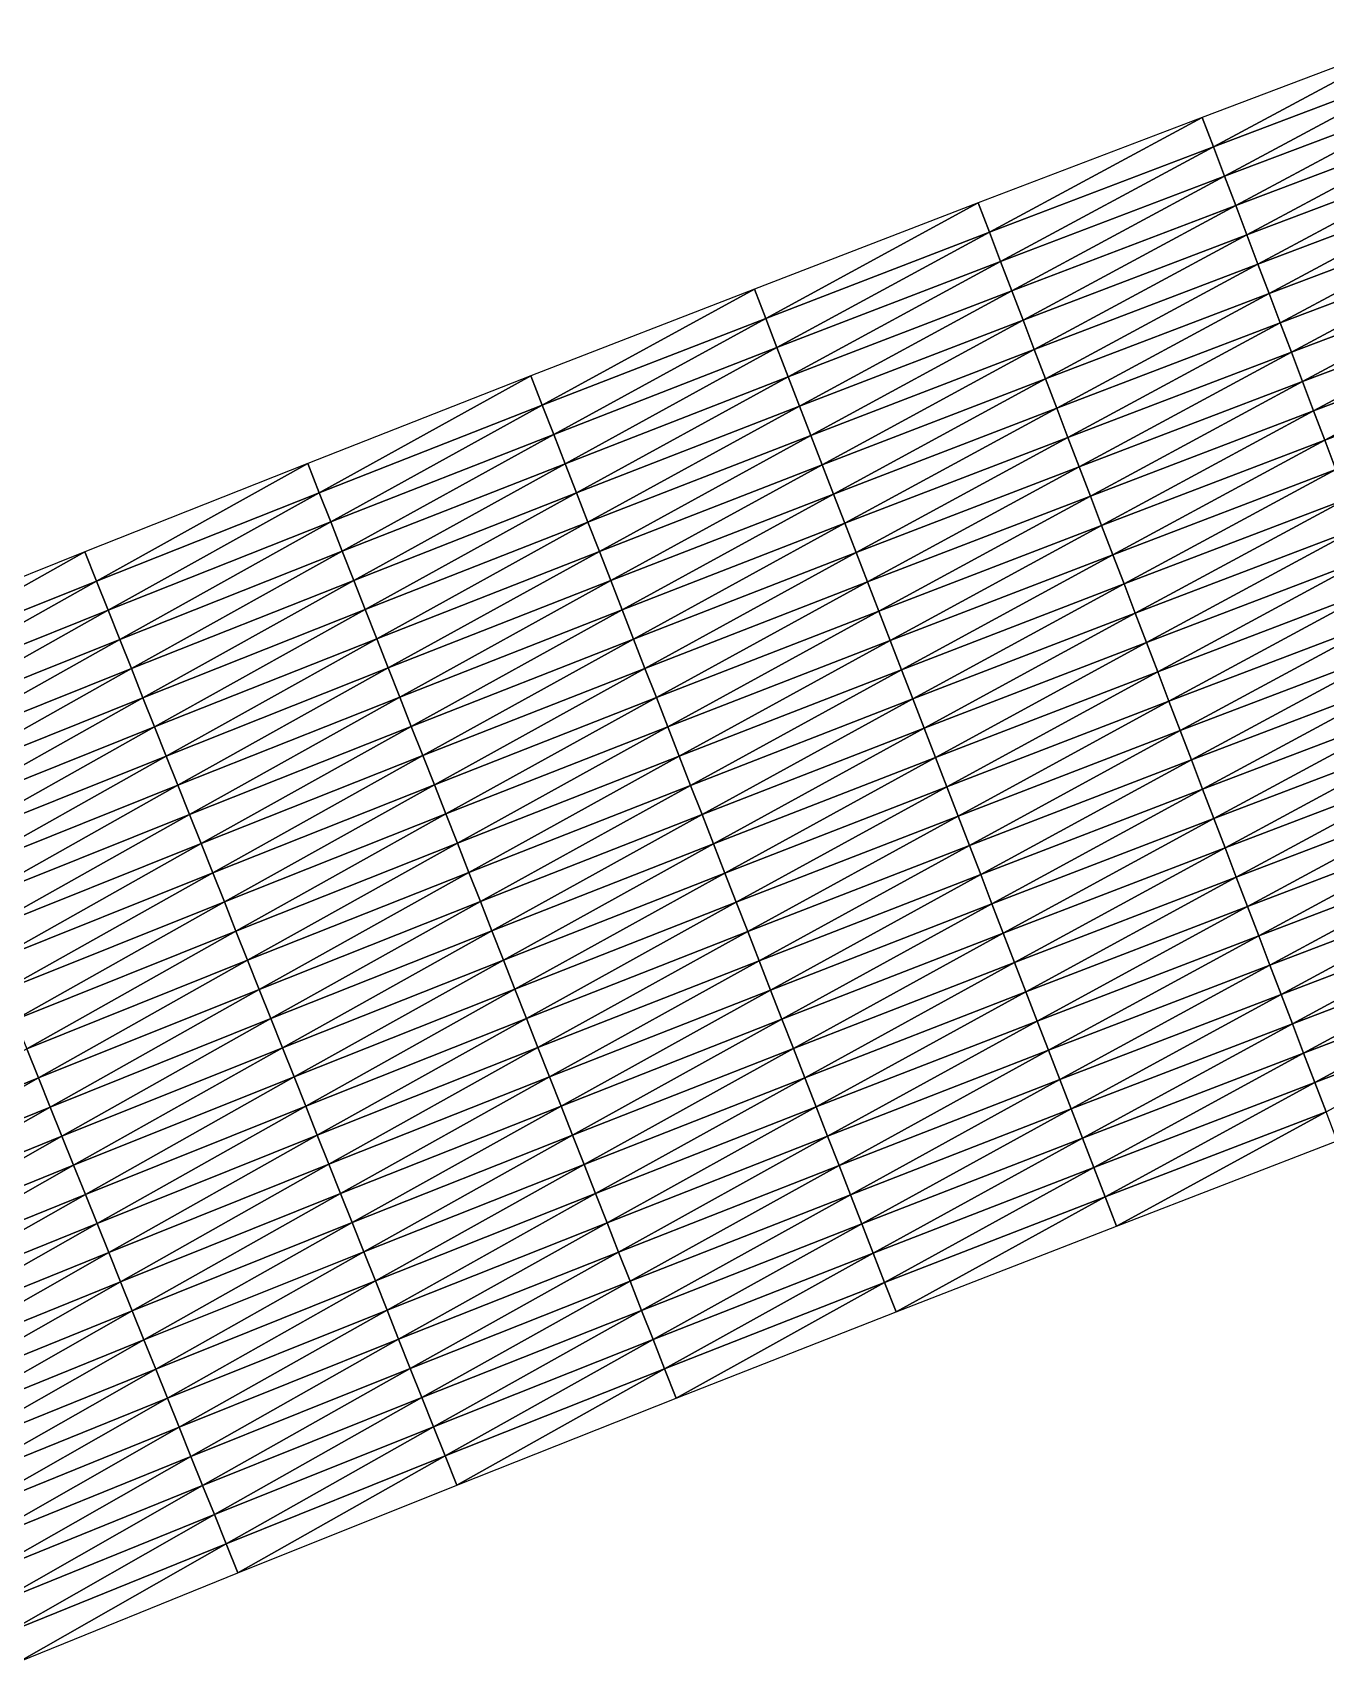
# Model space of a CAD drawing. Header units: metres. Extents: x 479979 to 482619, y 6959976 to 6961524.
# Drawn here: x 480969.4 to 481051.8, y 6960593.7 to 6960697.5 of the extents above; entities that cross this region are included whole.
import ezdxf

# ---------------------------------------------------------------- set-up
doc = ezdxf.new("R2010")
doc.units = ezdxf.units.M

msp = doc.modelspace()

# ---------------------------------------------------------------- linework, layer by layer
at = {"layer": 'GENERAL_FILL_TOP'}
for points in [[(481044.649, 6960690.224, 8.067), (481058.243, 6960697.499, 8.001), (481043.94, 6960692.093, 8.073)], [(481044.649, 6960690.224, 8.067), (481058.948, 6960695.627, 7.994), (481058.243, 6960697.499, 8.001)], [(481045.359, 6960688.354, 8.06), (481058.948, 6960695.627, 7.994), (481044.649, 6960690.224, 8.067)], [(481045.359, 6960688.354, 8.06), (481059.652, 6960693.755, 7.988), (481058.948, 6960695.627, 7.994)], [(481046.069, 6960686.484, 8.054), (481059.652, 6960693.755, 7.988), (481045.359, 6960688.354, 8.06)], [(481046.069, 6960686.484, 8.054), (481060.356, 6960691.883, 7.981), (481059.652, 6960693.755, 7.988)], [(481030.369, 6960684.779, 8.139), (481043.94, 6960692.093, 8.073), (481029.654, 6960686.647, 8.146)], [(481030.369, 6960684.779, 8.139), (481044.649, 6960690.224, 8.067), (481043.94, 6960692.093, 8.073)], [(481046.778, 6960684.614, 8.047), (481060.356, 6960691.883, 7.981), (481046.069, 6960686.484, 8.054)], [(481046.778, 6960684.614, 8.047), (481061.061, 6960690.011, 7.974), (481060.356, 6960691.883, 7.981)], [(481031.084, 6960682.911, 8.133), (481044.649, 6960690.224, 8.067), (481030.369, 6960684.779, 8.139)], [(481031.084, 6960682.911, 8.133), (481045.359, 6960688.354, 8.06), (481044.649, 6960690.224, 8.067)], [(481047.488, 6960682.744, 8.04), (481061.061, 6960690.011, 7.974), (481046.778, 6960684.614, 8.047)], [(481047.488, 6960682.744, 8.04), (481061.765, 6960688.14, 7.968), (481061.061, 6960690.011, 7.974)], [(481031.8, 6960681.044, 8.126), (481045.359, 6960688.354, 8.06), (481031.084, 6960682.911, 8.133)], [(481031.8, 6960681.044, 8.126), (481046.069, 6960686.484, 8.054), (481045.359, 6960688.354, 8.06)], [(481048.198, 6960680.874, 8.034), (481061.765, 6960688.14, 7.968), (481047.488, 6960682.744, 8.04)], [(481048.198, 6960680.874, 8.034), (481062.47, 6960686.268, 7.961), (481061.765, 6960688.14, 7.968)], [(481016.108, 6960679.291, 8.212), (481029.654, 6960686.647, 8.146), (481015.387, 6960681.157, 8.219)], [(481016.108, 6960679.291, 8.212), (481030.369, 6960684.779, 8.139), (481029.654, 6960686.647, 8.146)], [(481032.515, 6960679.176, 8.12), (481046.069, 6960686.484, 8.054), (481031.8, 6960681.044, 8.126)], [(481032.515, 6960679.176, 8.12), (481046.778, 6960684.614, 8.047), (481046.069, 6960686.484, 8.054)], [(481048.907, 6960679.004, 8.027), (481062.47, 6960686.268, 7.961), (481048.198, 6960680.874, 8.034)], [(481048.907, 6960679.004, 8.027), (481063.174, 6960684.396, 7.955), (481062.47, 6960686.268, 7.961)], [(481016.829, 6960677.426, 8.206), (481030.369, 6960684.779, 8.139), (481016.108, 6960679.291, 8.212)], [(481016.829, 6960677.426, 8.206), (481031.084, 6960682.911, 8.133), (481030.369, 6960684.779, 8.139)], [(481033.23, 6960677.308, 8.113), (481046.778, 6960684.614, 8.047), (481032.515, 6960679.176, 8.12)], [(481033.23, 6960677.308, 8.113), (481047.488, 6960682.744, 8.04), (481046.778, 6960684.614, 8.047)], [(481049.617, 6960677.135, 8.222), (481063.174, 6960684.396, 7.955), (481048.907, 6960679.004, 8.027)], [(481049.617, 6960677.135, 8.222), (481063.878, 6960682.524, 8.179), (481063.174, 6960684.396, 7.955)], [(481017.551, 6960675.561, 8.199), (481031.084, 6960682.911, 8.133), (481016.829, 6960677.426, 8.206)], [(481017.551, 6960675.561, 8.199), (481031.8, 6960681.044, 8.126), (481031.084, 6960682.911, 8.133)], [(481033.946, 6960675.441, 8.107), (481047.488, 6960682.744, 8.04), (481033.23, 6960677.308, 8.113)], [(481033.946, 6960675.441, 8.107), (481048.198, 6960680.874, 8.034), (481047.488, 6960682.744, 8.04)], [(481050.327, 6960675.265, 8.742), (481063.878, 6960682.524, 8.179), (481049.617, 6960677.135, 8.222)], [(481050.327, 6960675.265, 8.742), (481064.583, 6960680.652, 8.699), (481063.878, 6960682.524, 8.179)], [(481001.868, 6960673.758, 8.285), (481015.387, 6960681.157, 8.219), (481001.141, 6960675.621, 8.292)], [(481001.868, 6960673.758, 8.285), (481016.108, 6960679.291, 8.212), (481015.387, 6960681.157, 8.219)], [(481018.272, 6960673.695, 8.192), (481031.8, 6960681.044, 8.126), (481017.551, 6960675.561, 8.199)], [(481018.272, 6960673.695, 8.192), (481032.515, 6960679.176, 8.12), (481031.8, 6960681.044, 8.126)], [(481034.661, 6960673.573, 8.1), (481048.198, 6960680.874, 8.034), (481033.946, 6960675.441, 8.107)], [(481034.661, 6960673.573, 8.1), (481048.907, 6960679.004, 8.027), (481048.198, 6960680.874, 8.034)], [(481051.037, 6960673.395, 8.782), (481064.583, 6960680.652, 8.699), (481050.327, 6960675.265, 8.742)], [(481051.037, 6960673.395, 8.782), (481065.287, 6960678.78, 8.739), (481064.583, 6960680.652, 8.699)], [(481002.596, 6960671.895, 8.278), (481016.108, 6960679.291, 8.212), (481001.868, 6960673.758, 8.285)], [(481002.596, 6960671.895, 8.278), (481016.829, 6960677.426, 8.206), (481016.108, 6960679.291, 8.212)], [(481018.993, 6960671.83, 8.186), (481032.515, 6960679.176, 8.12), (481018.272, 6960673.695, 8.192)], [(481018.993, 6960671.83, 8.186), (481033.23, 6960677.308, 8.113), (481032.515, 6960679.176, 8.12)], [(481035.376, 6960671.705, 8.268), (481048.907, 6960679.004, 8.027), (481034.661, 6960673.573, 8.1)], [(481035.376, 6960671.705, 8.268), (481049.617, 6960677.135, 8.222), (481048.907, 6960679.004, 8.027)], [(481051.746, 6960671.525, 8.822), (481065.287, 6960678.78, 8.739), (481051.037, 6960673.395, 8.782)], [(481051.746, 6960671.525, 8.822), (481065.991, 6960676.908, 8.779), (481065.287, 6960678.78, 8.739)], [(481003.323, 6960670.032, 8.272), (481016.829, 6960677.426, 8.206), (481002.596, 6960671.895, 8.278)], [(481003.323, 6960670.032, 8.272), (481017.551, 6960675.561, 8.199), (481016.829, 6960677.426, 8.206)], [(481019.715, 6960669.964, 8.179), (481033.23, 6960677.308, 8.113), (481018.993, 6960671.83, 8.186)], [(481019.715, 6960669.964, 8.179), (481033.946, 6960675.441, 8.107), (481033.23, 6960677.308, 8.113)], [(481036.092, 6960669.837, 8.788), (481049.617, 6960677.135, 8.222), (481035.376, 6960671.705, 8.268)], [(481036.092, 6960669.837, 8.788), (481050.327, 6960675.265, 8.742), (481049.617, 6960677.135, 8.222)], [(481052.456, 6960669.655, 8.862), (481065.991, 6960676.908, 8.779), (481051.746, 6960671.525, 8.822)], [(480987.65, 6960668.178, 8.358), (481001.141, 6960675.621, 8.292), (480986.916, 6960670.039, 8.364)], [(480987.65, 6960668.178, 8.358), (481001.868, 6960673.758, 8.285), (481001.141, 6960675.621, 8.292)], [(481004.051, 6960668.169, 8.265), (481017.551, 6960675.561, 8.199), (481003.323, 6960670.032, 8.272)], [(481004.051, 6960668.169, 8.265), (481018.272, 6960673.695, 8.192), (481017.551, 6960675.561, 8.199)], [(481020.436, 6960668.099, 8.173), (481033.946, 6960675.441, 8.107), (481019.715, 6960669.964, 8.179)], [(481020.436, 6960668.099, 8.173), (481034.661, 6960673.573, 8.1), (481033.946, 6960675.441, 8.107)], [(481036.807, 6960667.97, 8.828), (481050.327, 6960675.265, 8.742), (481036.092, 6960669.837, 8.788)], [(481036.807, 6960667.97, 8.828), (481051.037, 6960673.395, 8.782), (481050.327, 6960675.265, 8.742)], [(480988.384, 6960666.318, 8.351), (481001.868, 6960673.758, 8.285), (480987.65, 6960668.178, 8.358)], [(480988.384, 6960666.318, 8.351), (481002.596, 6960671.895, 8.278), (481001.868, 6960673.758, 8.285)], [(481004.778, 6960666.306, 8.259), (481018.272, 6960673.695, 8.192), (481004.051, 6960668.169, 8.265)], [(481004.778, 6960666.306, 8.259), (481018.993, 6960671.83, 8.186), (481018.272, 6960673.695, 8.192)], [(481021.157, 6960666.233, 8.316), (481034.661, 6960673.573, 8.1), (481020.436, 6960668.099, 8.173)], [(481021.157, 6960666.233, 8.316), (481035.376, 6960671.705, 8.268), (481034.661, 6960673.573, 8.1)], [(481037.522, 6960666.102, 8.868), (481051.037, 6960673.395, 8.782), (481036.807, 6960667.97, 8.828)], [(481037.522, 6960666.102, 8.868), (481051.746, 6960671.525, 8.822), (481051.037, 6960673.395, 8.782)], [(480989.118, 6960664.457, 8.344), (481002.596, 6960671.895, 8.278), (480988.384, 6960666.318, 8.351)], [(480989.118, 6960664.457, 8.344), (481003.323, 6960670.032, 8.272), (481002.596, 6960671.895, 8.278)], [(481005.506, 6960664.443, 8.252), (481018.993, 6960671.83, 8.186), (481004.778, 6960666.306, 8.259)], [(481005.506, 6960664.443, 8.252), (481019.715, 6960669.964, 8.179), (481018.993, 6960671.83, 8.186)], [(481021.878, 6960664.368, 8.836), (481035.376, 6960671.705, 8.268), (481021.157, 6960666.233, 8.316)], [(481021.878, 6960664.368, 8.836), (481036.092, 6960669.837, 8.788), (481035.376, 6960671.705, 8.268)], [(481038.238, 6960664.234, 8.908), (481051.746, 6960671.525, 8.822), (481037.522, 6960666.102, 8.868)], [(481038.238, 6960664.234, 8.908), (481052.456, 6960669.655, 8.862), (481051.746, 6960671.525, 8.822)], [(480973.456, 6960662.549, 8.43), (480986.916, 6960670.039, 8.364), (480972.715, 6960664.407, 8.437)], [(480973.456, 6960662.549, 8.43), (480987.65, 6960668.178, 8.358), (480986.916, 6960670.039, 8.364)], [(480989.852, 6960662.597, 8.338), (481003.323, 6960670.032, 8.272), (480989.118, 6960664.457, 8.344)], [(480989.852, 6960662.597, 8.338), (481004.051, 6960668.169, 8.265), (481003.323, 6960670.032, 8.272)], [(481006.233, 6960662.58, 8.245), (481019.715, 6960669.964, 8.179), (481005.506, 6960664.443, 8.252)], [(481006.233, 6960662.58, 8.245), (481020.436, 6960668.099, 8.173), (481019.715, 6960669.964, 8.179)], [(481022.6, 6960662.503, 8.876), (481036.092, 6960669.837, 8.788), (481021.878, 6960664.368, 8.836)], [(481022.6, 6960662.503, 8.876), (481036.807, 6960667.97, 8.828), (481036.092, 6960669.837, 8.788)], [(481038.953, 6960662.367, 8.948), (481052.456, 6960669.655, 8.862), (481038.238, 6960664.234, 8.908)], [(481038.953, 6960662.367, 8.948), (481053.166, 6960667.785, 8.902), (481052.456, 6960669.655, 8.862)], [(480974.196, 6960660.691, 8.424), (480987.65, 6960668.178, 8.358), (480973.456, 6960662.549, 8.43)], [(480974.196, 6960660.691, 8.424), (480988.384, 6960666.318, 8.351), (480987.65, 6960668.178, 8.358)], [(480990.586, 6960660.737, 8.331), (481004.051, 6960668.169, 8.265), (480989.852, 6960662.597, 8.338)], [(480990.586, 6960660.737, 8.331), (481004.778, 6960666.306, 8.259), (481004.051, 6960668.169, 8.265)], [(481006.96, 6960660.717, 8.366), (481020.436, 6960668.099, 8.173), (481006.233, 6960662.58, 8.245)], [(481006.96, 6960660.717, 8.366), (481021.157, 6960666.233, 8.316), (481020.436, 6960668.099, 8.173)], [(481023.321, 6960660.637, 8.916), (481036.807, 6960667.97, 8.828), (481022.6, 6960662.503, 8.876)], [(481023.321, 6960660.637, 8.916), (481037.522, 6960666.102, 8.868), (481036.807, 6960667.97, 8.828)], [(481039.668, 6960660.499, 8.988), (481053.166, 6960667.785, 8.902), (481038.953, 6960662.367, 8.948)], [(481039.668, 6960660.499, 8.988), (481053.875, 6960665.916, 8.942), (481053.166, 6960667.785, 8.902)], [(480974.937, 6960658.834, 8.417), (480988.384, 6960666.318, 8.351), (480974.196, 6960660.691, 8.424)], [(480974.937, 6960658.834, 8.417), (480989.118, 6960664.457, 8.344), (480988.384, 6960666.318, 8.351)], [(480991.32, 6960658.876, 8.324), (481004.778, 6960666.306, 8.259), (480990.586, 6960660.737, 8.331)], [(480991.32, 6960658.876, 8.324), (481005.506, 6960664.443, 8.252), (481004.778, 6960666.306, 8.259)], [(481007.688, 6960658.854, 8.886), (481021.157, 6960666.233, 8.316), (481006.96, 6960660.717, 8.366)], [(481007.688, 6960658.854, 8.886), (481021.878, 6960664.368, 8.836), (481021.157, 6960666.233, 8.316)], [(481024.042, 6960658.772, 8.956), (481037.522, 6960666.102, 8.868), (481023.321, 6960660.637, 8.916)], [(481024.042, 6960658.772, 8.956), (481038.238, 6960664.234, 8.908), (481037.522, 6960666.102, 8.868)], [(481040.384, 6960658.631, 9.028), (481053.875, 6960665.916, 8.942), (481039.668, 6960660.499, 8.988)], [(481040.384, 6960658.631, 9.028), (481054.585, 6960664.046, 8.982), (481053.875, 6960665.916, 8.942)], [(480959.285, 6960656.869, 8.502), (480972.715, 6960664.407, 8.437), (480958.538, 6960658.724, 8.509)], [(480959.285, 6960656.869, 8.502), (480973.456, 6960662.549, 8.43), (480972.715, 6960664.407, 8.437)], [(480975.678, 6960656.976, 8.41), (480989.118, 6960664.457, 8.344), (480974.937, 6960658.834, 8.417)], [(480975.678, 6960656.976, 8.41), (480989.852, 6960662.597, 8.338), (480989.118, 6960664.457, 8.344)], [(480992.054, 6960657.016, 8.318), (481005.506, 6960664.443, 8.252), (480991.32, 6960658.876, 8.324)], [(480992.054, 6960657.016, 8.318), (481006.233, 6960662.58, 8.245), (481005.506, 6960664.443, 8.252)], [(481008.415, 6960656.991, 8.926), (481021.878, 6960664.368, 8.836), (481007.688, 6960658.854, 8.886)], [(481008.415, 6960656.991, 8.926), (481022.6, 6960662.503, 8.876), (481021.878, 6960664.368, 8.836)], [(481024.763, 6960656.906, 8.996), (481038.238, 6960664.234, 8.908), (481024.042, 6960658.772, 8.956)], [(481024.763, 6960656.906, 8.996), (481038.953, 6960662.367, 8.948), (481038.238, 6960664.234, 8.908)], [(481041.099, 6960656.764, 9.068), (481054.585, 6960664.046, 8.982), (481040.384, 6960658.631, 9.028)], [(481041.099, 6960656.764, 9.068), (481055.295, 6960662.176, 9.022), (481054.585, 6960664.046, 8.982)], [(480960.033, 6960655.014, 8.496), (480973.456, 6960662.549, 8.43), (480959.285, 6960656.869, 8.502)], [(480960.033, 6960655.014, 8.496), (480974.196, 6960660.691, 8.424), (480973.456, 6960662.549, 8.43)], [(480976.418, 6960655.118, 8.403), (480989.852, 6960662.597, 8.338), (480975.678, 6960656.976, 8.41)], [(480976.418, 6960655.118, 8.403), (480990.586, 6960660.737, 8.331), (480989.852, 6960662.597, 8.338)], [(480992.788, 6960655.155, 8.419), (481006.233, 6960662.58, 8.245), (480992.054, 6960657.016, 8.318)], [(480992.788, 6960655.155, 8.419), (481006.96, 6960660.717, 8.366), (481006.233, 6960662.58, 8.245)], [(481009.143, 6960655.128, 8.966), (481022.6, 6960662.503, 8.876), (481008.415, 6960656.991, 8.926)], [(481009.143, 6960655.128, 8.966), (481023.321, 6960660.637, 8.916), (481022.6, 6960662.503, 8.876)], [(481025.485, 6960655.041, 9.036), (481038.953, 6960662.367, 8.948), (481024.763, 6960656.906, 8.996)], [(481025.485, 6960655.041, 9.036), (481039.668, 6960660.499, 8.988), (481038.953, 6960662.367, 8.948)], [(481041.814, 6960654.896, 9.028), (481055.295, 6960662.176, 9.022), (481041.099, 6960656.764, 9.068)], [(481041.814, 6960654.896, 9.028), (481056.004, 6960660.306, 8.982), (481055.295, 6960662.176, 9.022)], [(480960.781, 6960653.159, 8.489), (480974.196, 6960660.691, 8.424), (480960.033, 6960655.014, 8.496)], [(480960.781, 6960653.159, 8.489), (480974.937, 6960658.834, 8.417), (480974.196, 6960660.691, 8.424)], [(480977.159, 6960653.26, 8.397), (480990.586, 6960660.737, 8.331), (480976.418, 6960655.118, 8.403)], [(480977.159, 6960653.26, 8.397), (480991.32, 6960658.876, 8.324), (480990.586, 6960660.737, 8.331)], [(480993.522, 6960653.295, 8.939), (481006.96, 6960660.717, 8.366), (480992.788, 6960655.155, 8.419)], [(480993.522, 6960653.295, 8.939), (481007.688, 6960658.854, 8.886), (481006.96, 6960660.717, 8.366)], [(481009.87, 6960653.265, 9.006), (481023.321, 6960660.637, 8.916), (481009.143, 6960655.128, 8.966)], [(481009.87, 6960653.265, 9.006), (481024.042, 6960658.772, 8.956), (481023.321, 6960660.637, 8.916)], [(481026.206, 6960653.175, 9.076), (481039.668, 6960660.499, 8.988), (481025.485, 6960655.041, 9.036)], [(481026.206, 6960653.175, 9.076), (481040.384, 6960658.631, 9.028), (481039.668, 6960660.499, 8.988)], [(481042.53, 6960653.028, 8.988), (481056.004, 6960660.306, 8.982), (481041.814, 6960654.896, 9.028)], [(481042.53, 6960653.028, 8.988), (481056.714, 6960658.436, 8.942), (481056.004, 6960660.306, 8.982)], [(480961.528, 6960651.304, 8.482), (480974.937, 6960658.834, 8.417), (480960.781, 6960653.159, 8.489)], [(480961.528, 6960651.304, 8.482), (480975.678, 6960656.976, 8.41), (480974.937, 6960658.834, 8.417)], [(480977.9, 6960651.402, 8.39), (480991.32, 6960658.876, 8.324), (480977.159, 6960653.26, 8.397)], [(480977.9, 6960651.402, 8.39), (480992.054, 6960657.016, 8.318), (480991.32, 6960658.876, 8.324)], [(480994.256, 6960651.434, 8.979), (481007.688, 6960658.854, 8.886), (480993.522, 6960653.295, 8.939)], [(480994.256, 6960651.434, 8.979), (481008.415, 6960656.991, 8.926), (481007.688, 6960658.854, 8.886)], [(481010.598, 6960651.402, 9.046), (481024.042, 6960658.772, 8.956), (481009.87, 6960653.265, 9.006)], [(481010.598, 6960651.402, 9.046), (481024.763, 6960656.906, 8.996), (481024.042, 6960658.772, 8.956)], [(481026.927, 6960651.31, 9.116), (481040.384, 6960658.631, 9.028), (481026.206, 6960653.175, 9.076)], [(481026.927, 6960651.31, 9.116), (481041.099, 6960656.764, 9.068), (481040.384, 6960658.631, 9.028)], [(481043.245, 6960651.16, 8.948), (481056.714, 6960658.436, 8.942), (481042.53, 6960653.028, 8.988)], [(481043.245, 6960651.16, 8.948), (481057.424, 6960656.566, 8.902), (481056.714, 6960658.436, 8.942)], [(480962.276, 6960649.449, 8.475), (480975.678, 6960656.976, 8.41), (480961.528, 6960651.304, 8.482)], [(480962.276, 6960649.449, 8.475), (480976.418, 6960655.118, 8.403), (480975.678, 6960656.976, 8.41)], [(480978.64, 6960649.545, 8.473), (480992.054, 6960657.016, 8.318), (480977.9, 6960651.402, 8.39)], [(480978.64, 6960649.545, 8.473), (480992.788, 6960655.155, 8.419), (480992.054, 6960657.016, 8.318)], [(480994.99, 6960649.574, 9.019), (481008.415, 6960656.991, 8.926), (480994.256, 6960651.434, 8.979)], [(480994.99, 6960649.574, 9.019), (481009.143, 6960655.128, 8.966), (481008.415, 6960656.991, 8.926)], [(481011.325, 6960649.539, 9.086), (481024.763, 6960656.906, 8.996), (481010.598, 6960651.402, 9.046)], [(481011.325, 6960649.539, 9.086), (481025.485, 6960655.041, 9.036), (481024.763, 6960656.906, 8.996)], [(481027.648, 6960649.445, 9.076), (481041.099, 6960656.764, 9.068), (481026.927, 6960651.31, 9.116)], [(481027.648, 6960649.445, 9.076), (481041.814, 6960654.896, 9.028), (481041.099, 6960656.764, 9.068)], [(481043.96, 6960649.293, 8.908), (481057.424, 6960656.566, 8.902), (481043.245, 6960651.16, 8.948)], [(481043.96, 6960649.293, 8.908), (481058.134, 6960654.696, 8.862), (481057.424, 6960656.566, 8.902)], [(480963.024, 6960647.594, 8.469), (480976.418, 6960655.118, 8.403), (480962.276, 6960649.449, 8.475)], [(480963.024, 6960647.594, 8.469), (480977.159, 6960653.26, 8.397), (480976.418, 6960655.118, 8.403)], [(480979.381, 6960647.687, 8.993), (480992.788, 6960655.155, 8.419), (480978.64, 6960649.545, 8.473)], [(480979.381, 6960647.687, 8.993), (480993.522, 6960653.295, 8.939), (480992.788, 6960655.155, 8.419)], [(480995.724, 6960647.713, 9.059), (481009.143, 6960655.128, 8.966), (480994.99, 6960649.574, 9.019)], [(480995.724, 6960647.713, 9.059), (481009.87, 6960653.265, 9.006), (481009.143, 6960655.128, 8.966)], [(481012.053, 6960647.676, 9.126), (481025.485, 6960655.041, 9.036), (481011.325, 6960649.539, 9.086)], [(481012.053, 6960647.676, 9.126), (481026.206, 6960653.175, 9.076), (481025.485, 6960655.041, 9.036)], [(481028.37, 6960647.579, 9.036), (481041.814, 6960654.896, 9.028), (481027.648, 6960649.445, 9.076)], [(481028.37, 6960647.579, 9.036), (481042.53, 6960653.028, 8.988), (481041.814, 6960654.896, 9.028)], [(481044.676, 6960647.425, 8.868), (481058.134, 6960654.696, 8.862), (481043.96, 6960649.293, 8.908)], [(481044.676, 6960647.425, 8.868), (481058.843, 6960652.827, 8.822), (481058.134, 6960654.696, 8.862)], [(480963.771, 6960645.739, 8.462), (480977.159, 6960653.26, 8.397), (480963.024, 6960647.594, 8.469)], [(480963.771, 6960645.739, 8.462), (480977.9, 6960651.402, 8.39), (480977.159, 6960653.26, 8.397)], [(480980.122, 6960645.829, 9.033), (480993.522, 6960653.295, 8.939), (480979.381, 6960647.687, 8.993)], [(480980.122, 6960645.829, 9.033), (480994.256, 6960651.434, 8.979), (480993.522, 6960653.295, 8.939)], [(480996.457, 6960645.853, 9.099), (481009.87, 6960653.265, 9.006), (480995.724, 6960647.713, 9.059)], [(480996.457, 6960645.853, 9.099), (481010.598, 6960651.402, 9.046), (481009.87, 6960653.265, 9.006)], [(481012.78, 6960645.813, 9.166), (481026.206, 6960653.175, 9.076), (481012.053, 6960647.676, 9.126)], [(481012.78, 6960645.813, 9.166), (481026.927, 6960651.31, 9.116), (481026.206, 6960653.175, 9.076)], [(481029.091, 6960645.714, 8.996), (481042.53, 6960653.028, 8.988), (481028.37, 6960647.579, 9.036)], [(481029.091, 6960645.714, 8.996), (481043.245, 6960651.16, 8.948), (481042.53, 6960653.028, 8.988)], [(481045.391, 6960645.557, 8.828), (481058.843, 6960652.827, 8.822), (481044.676, 6960647.425, 8.868)], [(481045.391, 6960645.557, 8.828), (481059.553, 6960650.957, 8.782), (481058.843, 6960652.827, 8.822)], [(480964.519, 6960643.884, 8.529), (480977.9, 6960651.402, 8.39), (480963.771, 6960645.739, 8.462)], [(480964.519, 6960643.884, 8.529), (480978.64, 6960649.545, 8.473), (480977.9, 6960651.402, 8.39)], [(480980.862, 6960643.971, 9.073), (480994.256, 6960651.434, 8.979), (480980.122, 6960645.829, 9.033)], [(480980.862, 6960643.971, 9.073), (480994.99, 6960649.574, 9.019), (480994.256, 6960651.434, 8.979)], [(480997.191, 6960643.992, 9.139), (481010.598, 6960651.402, 9.046), (480996.457, 6960645.853, 9.099)], [(480997.191, 6960643.992, 9.139), (481011.325, 6960649.539, 9.086), (481010.598, 6960651.402, 9.046)], [(481013.508, 6960643.95, 9.126), (481026.927, 6960651.31, 9.116), (481012.78, 6960645.813, 9.166)], [(481013.508, 6960643.95, 9.126), (481027.648, 6960649.445, 9.076), (481026.927, 6960651.31, 9.116)], [(481029.812, 6960643.848, 8.956), (481043.245, 6960651.16, 8.948), (481029.091, 6960645.714, 8.996)], [(481029.812, 6960643.848, 8.956), (481043.96, 6960649.293, 8.908), (481043.245, 6960651.16, 8.948)], [(481046.106, 6960643.69, 8.788), (481059.553, 6960650.957, 8.782), (481045.391, 6960645.557, 8.828)], [(481046.106, 6960643.69, 8.788), (481060.263, 6960649.087, 8.742), (481059.553, 6960650.957, 8.782)], [(480965.267, 6960642.029, 9.049), (480978.64, 6960649.545, 8.473), (480964.519, 6960643.884, 8.529)], [(480965.267, 6960642.029, 9.049), (480979.381, 6960647.687, 8.993), (480978.64, 6960649.545, 8.473)], [(480981.603, 6960642.113, 9.113), (480994.99, 6960649.574, 9.019), (480980.862, 6960643.971, 9.073)], [(480981.603, 6960642.113, 9.113), (480995.724, 6960647.713, 9.059), (480994.99, 6960649.574, 9.019)], [(480997.925, 6960642.132, 9.179), (481011.325, 6960649.539, 9.086), (480997.191, 6960643.992, 9.139)], [(480997.925, 6960642.132, 9.179), (481012.053, 6960647.676, 9.126), (481011.325, 6960649.539, 9.086)], [(481014.235, 6960642.087, 9.086), (481027.648, 6960649.445, 9.076), (481013.508, 6960643.95, 9.126)], [(481014.235, 6960642.087, 9.086), (481028.37, 6960647.579, 9.036), (481027.648, 6960649.445, 9.076)], [(481030.533, 6960641.983, 8.916), (481043.96, 6960649.293, 8.908), (481029.812, 6960643.848, 8.956)], [(481030.533, 6960641.983, 8.916), (481044.676, 6960647.425, 8.868), (481043.96, 6960649.293, 8.908)], [(481046.822, 6960641.822, 8.268), (481060.263, 6960649.087, 8.742), (481046.106, 6960643.69, 8.788)], [(481046.822, 6960641.822, 8.268), (481060.972, 6960647.217, 8.222), (481060.263, 6960649.087, 8.742)], [(480966.014, 6960640.174, 9.089), (480979.381, 6960647.687, 8.993), (480965.267, 6960642.029, 9.049)], [(480966.014, 6960640.174, 9.089), (480980.122, 6960645.829, 9.033), (480979.381, 6960647.687, 8.993)], [(480982.344, 6960640.256, 9.153), (480995.724, 6960647.713, 9.059), (480981.603, 6960642.113, 9.113)], [(480982.344, 6960640.256, 9.153), (480996.457, 6960645.853, 9.099), (480995.724, 6960647.713, 9.059)], [(480998.659, 6960640.271, 9.219), (481012.053, 6960647.676, 9.126), (480997.925, 6960642.132, 9.179)], [(480998.659, 6960640.271, 9.219), (481012.78, 6960645.813, 9.166), (481012.053, 6960647.676, 9.126)], [(481014.963, 6960640.224, 9.046), (481028.37, 6960647.579, 9.036), (481014.235, 6960642.087, 9.086)], [(481014.963, 6960640.224, 9.046), (481029.091, 6960645.714, 8.996), (481028.37, 6960647.579, 9.036)], [(481031.255, 6960640.118, 8.876), (481044.676, 6960647.425, 8.868), (481030.533, 6960641.983, 8.916)], [(481031.255, 6960640.118, 8.876), (481045.391, 6960645.557, 8.828), (481044.676, 6960647.425, 8.868)], [(481047.537, 6960639.954, 7.981), (481060.972, 6960647.217, 8.222), (481046.822, 6960641.822, 8.268)], [(481047.537, 6960639.954, 7.981), (481061.682, 6960645.347, 7.909), (481060.972, 6960647.217, 8.222)], [(480966.762, 6960638.319, 9.129), (480980.122, 6960645.829, 9.033), (480966.014, 6960640.174, 9.089)], [(480966.762, 6960638.319, 9.129), (480980.862, 6960643.971, 9.073), (480980.122, 6960645.829, 9.033)], [(480983.084, 6960638.398, 9.193), (480996.457, 6960645.853, 9.099), (480982.344, 6960640.256, 9.153)], [(480983.084, 6960638.398, 9.193), (480997.191, 6960643.992, 9.139), (480996.457, 6960645.853, 9.099)], [(480999.393, 6960638.411, 9.179), (481012.78, 6960645.813, 9.166), (480998.659, 6960640.271, 9.219)], [(480999.393, 6960638.411, 9.179), (481013.508, 6960643.95, 9.126), (481012.78, 6960645.813, 9.166)], [(481015.69, 6960638.361, 9.006), (481029.091, 6960645.714, 8.996), (481014.963, 6960640.224, 9.046)], [(481015.69, 6960638.361, 9.006), (481029.812, 6960643.848, 8.956), (481029.091, 6960645.714, 8.996)], [(481031.976, 6960638.252, 8.836), (481045.391, 6960645.557, 8.828), (481031.255, 6960640.118, 8.876)], [(481031.976, 6960638.252, 8.836), (481046.106, 6960643.69, 8.788), (481045.391, 6960645.557, 8.828)], [(481048.252, 6960638.087, 7.975), (481061.682, 6960645.347, 7.909), (481047.537, 6960639.954, 7.981)], [(481048.252, 6960638.087, 7.975), (481062.392, 6960643.477, 7.903), (481061.682, 6960645.347, 7.909)], [(480967.51, 6960636.464, 9.169), (480980.862, 6960643.971, 9.073), (480966.762, 6960638.319, 9.129)], [(480967.51, 6960636.464, 9.169), (480981.603, 6960642.113, 9.113), (480980.862, 6960643.971, 9.073)], [(480983.825, 6960636.54, 9.233), (480997.191, 6960643.992, 9.139), (480983.084, 6960638.398, 9.193)], [(480983.825, 6960636.54, 9.233), (480997.925, 6960642.132, 9.179), (480997.191, 6960643.992, 9.139)], [(481000.127, 6960636.55, 9.139), (481013.508, 6960643.95, 9.126), (480999.393, 6960638.411, 9.179)], [(481000.127, 6960636.55, 9.139), (481014.235, 6960642.087, 9.086), (481013.508, 6960643.95, 9.126)], [(481016.417, 6960636.498, 8.966), (481029.812, 6960643.848, 8.956), (481015.69, 6960638.361, 9.006)], [(481016.417, 6960636.498, 8.966), (481030.533, 6960641.983, 8.916), (481029.812, 6960643.848, 8.956)], [(481032.697, 6960636.387, 8.316), (481046.106, 6960643.69, 8.788), (481031.976, 6960638.252, 8.836)], [(481032.697, 6960636.387, 8.316), (481046.822, 6960641.822, 8.268), (481046.106, 6960643.69, 8.788)], [(481048.968, 6960636.219, 7.968), (481062.392, 6960643.477, 7.903), (481048.252, 6960638.087, 7.975)], [(481048.968, 6960636.219, 7.968), (481063.101, 6960641.608, 7.896), (481062.392, 6960643.477, 7.903)], [(480968.257, 6960634.609, 9.209), (480981.603, 6960642.113, 9.113), (480967.51, 6960636.464, 9.169)], [(480968.257, 6960634.609, 9.209), (480982.344, 6960640.256, 9.153), (480981.603, 6960642.113, 9.113)], [(480984.566, 6960634.682, 9.273), (480997.925, 6960642.132, 9.179), (480983.825, 6960636.54, 9.233)], [(480984.566, 6960634.682, 9.273), (480998.659, 6960640.271, 9.219), (480997.925, 6960642.132, 9.179)], [(481000.861, 6960634.69, 9.099), (481014.235, 6960642.087, 9.086), (481000.127, 6960636.55, 9.139)], [(481000.861, 6960634.69, 9.099), (481014.963, 6960640.224, 9.046), (481014.235, 6960642.087, 9.086)], [(481017.145, 6960634.635, 8.926), (481030.533, 6960641.983, 8.916), (481016.417, 6960636.498, 8.966)], [(481017.145, 6960634.635, 8.926), (481031.255, 6960640.118, 8.876), (481030.533, 6960641.983, 8.916)], [(481033.418, 6960634.521, 8.054), (481046.822, 6960641.822, 8.268), (481032.697, 6960636.387, 8.316)], [(481033.418, 6960634.521, 8.054), (481047.537, 6960639.954, 7.981), (481046.822, 6960641.822, 8.268)], [(481049.683, 6960634.351, 7.962), (481063.101, 6960641.608, 7.896), (481048.968, 6960636.219, 7.968)], [(481049.683, 6960634.351, 7.962), (481063.811, 6960639.738, 7.89), (481063.101, 6960641.608, 7.896)], [(480969.005, 6960632.754, 9.249), (480982.344, 6960640.256, 9.153), (480968.257, 6960634.609, 9.209)], [(480969.005, 6960632.754, 9.249), (480983.084, 6960638.398, 9.193), (480982.344, 6960640.256, 9.153)], [(480985.306, 6960632.824, 9.233), (480998.659, 6960640.271, 9.219), (480984.566, 6960634.682, 9.273)], [(480985.306, 6960632.824, 9.233), (480999.393, 6960638.411, 9.179), (480998.659, 6960640.271, 9.219)], [(481001.595, 6960632.83, 9.059), (481014.963, 6960640.224, 9.046), (481000.861, 6960634.69, 9.099)], [(481001.595, 6960632.83, 9.059), (481015.69, 6960638.361, 9.006), (481014.963, 6960640.224, 9.046)], [(481017.872, 6960632.772, 8.886), (481031.255, 6960640.118, 8.876), (481017.145, 6960634.635, 8.926)], [(481017.872, 6960632.772, 8.886), (481031.976, 6960638.252, 8.836), (481031.255, 6960640.118, 8.876)], [(481034.14, 6960632.656, 8.047), (481047.537, 6960639.954, 7.981), (481033.418, 6960634.521, 8.054)], [(481034.14, 6960632.656, 8.047), (481048.252, 6960638.087, 7.975), (481047.537, 6960639.954, 7.981)], [(481050.398, 6960632.484, 7.955), (481063.811, 6960639.738, 7.89), (481049.683, 6960634.351, 7.962)], [(481050.398, 6960632.484, 7.955), (481064.521, 6960637.868, 7.883), (481063.811, 6960639.738, 7.89)], [(480969.753, 6960630.899, 9.289), (480983.084, 6960638.398, 9.193), (480969.005, 6960632.754, 9.249)], [(480969.753, 6960630.899, 9.289), (480983.825, 6960636.54, 9.233), (480983.084, 6960638.398, 9.193)], [(480986.047, 6960630.967, 9.193), (480999.393, 6960638.411, 9.179), (480985.306, 6960632.824, 9.233)], [(480986.047, 6960630.967, 9.193), (481000.127, 6960636.55, 9.139), (480999.393, 6960638.411, 9.179)], [(481002.329, 6960630.969, 9.019), (481015.69, 6960638.361, 9.006), (481001.595, 6960632.83, 9.059)], [(481002.329, 6960630.969, 9.019), (481016.417, 6960636.498, 8.966), (481015.69, 6960638.361, 9.006)], [(481018.6, 6960630.909, 8.366), (481031.976, 6960638.252, 8.836), (481017.872, 6960632.772, 8.886)], [(481018.6, 6960630.909, 8.366), (481032.697, 6960636.387, 8.316), (481031.976, 6960638.252, 8.836)], [(481034.861, 6960630.79, 8.04), (481048.252, 6960638.087, 7.975), (481034.14, 6960632.656, 8.047)], [(481034.861, 6960630.79, 8.04), (481048.968, 6960636.219, 7.968), (481048.252, 6960638.087, 7.975)], [(481051.114, 6960630.616, 7.949), (481064.521, 6960637.868, 7.883), (481050.398, 6960632.484, 7.955)], [(481051.114, 6960630.616, 7.949), (481065.231, 6960635.998, 7.876), (481064.521, 6960637.868, 7.883)], [(480970.5, 6960629.044, 9.329), (480983.825, 6960636.54, 9.233), (480969.753, 6960630.899, 9.289)], [(480970.5, 6960629.044, 9.329), (480984.566, 6960634.682, 9.273), (480983.825, 6960636.54, 9.233)], [(480986.788, 6960629.109, 9.153), (481000.127, 6960636.55, 9.139), (480986.047, 6960630.967, 9.193)], [(480986.788, 6960629.109, 9.153), (481000.861, 6960634.69, 9.099), (481000.127, 6960636.55, 9.139)], [(481003.063, 6960629.109, 8.979), (481016.417, 6960636.498, 8.966), (481002.329, 6960630.969, 9.019)], [(481003.063, 6960629.109, 8.979), (481017.145, 6960634.635, 8.926), (481016.417, 6960636.498, 8.966)], [(481019.327, 6960629.046, 8.126), (481032.697, 6960636.387, 8.316), (481018.6, 6960630.909, 8.366)], [(481019.327, 6960629.046, 8.126), (481033.418, 6960634.521, 8.054), (481032.697, 6960636.387, 8.316)], [(481035.582, 6960628.925, 8.034), (481048.968, 6960636.219, 7.968), (481034.861, 6960630.79, 8.04)], [(481035.582, 6960628.925, 8.034), (481049.683, 6960634.351, 7.962), (481048.968, 6960636.219, 7.968)], [(481051.829, 6960628.748, 7.942), (481065.231, 6960635.998, 7.876), (481051.114, 6960630.616, 7.949)], [(480971.248, 6960627.189, 9.289), (480984.566, 6960634.682, 9.273), (480970.5, 6960629.044, 9.329)], [(480971.248, 6960627.189, 9.289), (480985.306, 6960632.824, 9.233), (480984.566, 6960634.682, 9.273)], [(480987.528, 6960627.251, 9.113), (481000.861, 6960634.69, 9.099), (480986.788, 6960629.109, 9.153)], [(480987.528, 6960627.251, 9.113), (481001.595, 6960632.83, 9.059), (481000.861, 6960634.69, 9.099)], [(481003.797, 6960627.248, 8.939), (481017.145, 6960634.635, 8.926), (481003.063, 6960629.109, 8.979)], [(481003.797, 6960627.248, 8.939), (481017.872, 6960632.772, 8.886), (481017.145, 6960634.635, 8.926)], [(481020.055, 6960627.183, 8.119), (481033.418, 6960634.521, 8.054), (481019.327, 6960629.046, 8.126)], [(481020.055, 6960627.183, 8.119), (481034.14, 6960632.656, 8.047), (481033.418, 6960634.521, 8.054)], [(481036.303, 6960627.06, 8.027), (481049.683, 6960634.351, 7.962), (481035.582, 6960628.925, 8.034)], [(481036.303, 6960627.06, 8.027), (481050.398, 6960632.484, 7.955), (481049.683, 6960634.351, 7.962)], [(480955.709, 6960625.207, 9.346), (480969.753, 6960630.899, 9.289), (480969.005, 6960632.754, 9.249)], [(480971.996, 6960625.334, 9.249), (480985.306, 6960632.824, 9.233), (480971.248, 6960627.189, 9.289)], [(480971.996, 6960625.334, 9.249), (480986.047, 6960630.967, 9.193), (480985.306, 6960632.824, 9.233)], [(480988.269, 6960625.393, 9.073), (481001.595, 6960632.83, 9.059), (480987.528, 6960627.251, 9.113)], [(480988.269, 6960625.393, 9.073), (481002.329, 6960630.969, 9.019), (481001.595, 6960632.83, 9.059)], [(481004.531, 6960625.388, 8.419), (481017.872, 6960632.772, 8.886), (481003.797, 6960627.248, 8.939)], [(481004.531, 6960625.388, 8.419), (481018.6, 6960630.909, 8.366), (481017.872, 6960632.772, 8.886)], [(481020.782, 6960625.32, 8.112), (481034.14, 6960632.656, 8.047), (481020.055, 6960627.183, 8.119)], [(481020.782, 6960625.32, 8.112), (481034.861, 6960630.79, 8.04), (481034.14, 6960632.656, 8.047)], [(481037.025, 6960625.194, 8.021), (481050.398, 6960632.484, 7.955), (481036.303, 6960627.06, 8.027)], [(481037.025, 6960625.194, 8.021), (481051.114, 6960630.616, 7.949), (481050.398, 6960632.484, 7.955)], [(480956.464, 6960623.355, 9.386), (480969.753, 6960630.899, 9.289), (480955.709, 6960625.207, 9.346)], [(480956.464, 6960623.355, 9.386), (480970.5, 6960629.044, 9.329), (480969.753, 6960630.899, 9.289)], [(480972.743, 6960623.479, 9.209), (480986.047, 6960630.967, 9.193), (480971.996, 6960625.334, 9.249)], [(480972.743, 6960623.479, 9.209), (480986.788, 6960629.109, 9.153), (480986.047, 6960630.967, 9.193)], [(480989.01, 6960623.536, 9.033), (481002.329, 6960630.969, 9.019), (480988.269, 6960625.393, 9.073)], [(480989.01, 6960623.536, 9.033), (481003.063, 6960629.109, 8.979), (481002.329, 6960630.969, 9.019)], [(481005.265, 6960623.527, 8.198), (481018.6, 6960630.909, 8.366), (481004.531, 6960625.388, 8.419)], [(481005.265, 6960623.527, 8.198), (481019.327, 6960629.046, 8.126), (481018.6, 6960630.909, 8.366)], [(481021.51, 6960623.457, 8.106), (481034.861, 6960630.79, 8.04), (481020.782, 6960625.32, 8.112)], [(481021.51, 6960623.457, 8.106), (481035.582, 6960628.925, 8.034), (481034.861, 6960630.79, 8.04)], [(481037.746, 6960623.329, 8.014), (481051.114, 6960630.616, 7.949), (481037.025, 6960625.194, 8.021)], [(481037.746, 6960623.329, 8.014), (481051.829, 6960628.748, 7.942), (481051.114, 6960630.616, 7.949)], [(480957.219, 6960621.503, 9.346), (480970.5, 6960629.044, 9.329), (480956.464, 6960623.355, 9.386)], [(480957.219, 6960621.503, 9.346), (480971.248, 6960627.189, 9.289), (480970.5, 6960629.044, 9.329)], [(480973.491, 6960621.624, 9.169), (480986.788, 6960629.109, 9.153), (480972.743, 6960623.479, 9.209)], [(480973.491, 6960621.624, 9.169), (480987.528, 6960627.251, 9.113), (480986.788, 6960629.109, 9.153)], [(480989.75, 6960621.678, 8.993), (481003.063, 6960629.109, 8.979), (480989.01, 6960623.536, 9.033)], [(480989.75, 6960621.678, 8.993), (481003.797, 6960627.248, 8.939), (481003.063, 6960629.109, 8.979)], [(481005.999, 6960621.667, 8.191), (481019.327, 6960629.046, 8.126), (481005.265, 6960623.527, 8.198)], [(481005.999, 6960621.667, 8.191), (481020.055, 6960627.183, 8.119), (481019.327, 6960629.046, 8.126)], [(481022.237, 6960621.594, 8.099), (481035.582, 6960628.925, 8.034), (481021.51, 6960623.457, 8.106)], [(481022.237, 6960621.594, 8.099), (481036.303, 6960627.06, 8.027), (481035.582, 6960628.925, 8.034)], [(481038.467, 6960621.463, 8.007), (481051.829, 6960628.748, 7.942), (481037.746, 6960623.329, 8.014)], [(481038.467, 6960621.463, 8.007), (481052.544, 6960626.88, 7.935), (481051.829, 6960628.748, 7.942)], [(480957.974, 6960619.651, 9.306), (480971.248, 6960627.189, 9.289), (480957.219, 6960621.503, 9.346)], [(480957.974, 6960619.651, 9.306), (480971.996, 6960625.334, 9.249), (480971.248, 6960627.189, 9.289)], [(480974.239, 6960619.769, 9.129), (480987.528, 6960627.251, 9.113), (480973.491, 6960621.624, 9.169)], [(480974.239, 6960619.769, 9.129), (480988.269, 6960625.393, 9.073), (480987.528, 6960627.251, 9.113)], [(480990.491, 6960619.82, 8.473), (481003.797, 6960627.248, 8.939), (480989.75, 6960621.678, 8.993)], [(480990.491, 6960619.82, 8.473), (481004.531, 6960625.388, 8.419), (481003.797, 6960627.248, 8.939)], [(481006.733, 6960619.806, 8.184), (481020.055, 6960627.183, 8.119), (481005.999, 6960621.667, 8.191)], [(481006.733, 6960619.806, 8.184), (481020.782, 6960625.32, 8.112), (481020.055, 6960627.183, 8.119)], [(481022.965, 6960619.731, 8.093), (481036.303, 6960627.06, 8.027), (481022.237, 6960621.594, 8.099)], [(481022.965, 6960619.731, 8.093), (481037.025, 6960625.194, 8.021), (481036.303, 6960627.06, 8.027)], [(480974.986, 6960617.914, 9.089), (480988.269, 6960625.393, 9.073), (480974.239, 6960619.769, 9.129)], [(480974.986, 6960617.914, 9.089), (480989.01, 6960623.536, 9.033), (480988.269, 6960625.393, 9.073)], [(480991.232, 6960617.962, 8.269), (481004.531, 6960625.388, 8.419), (480990.491, 6960619.82, 8.473)], [(480991.232, 6960617.962, 8.269), (481005.265, 6960623.527, 8.198), (481004.531, 6960625.388, 8.419)], [(480958.729, 6960617.799, 9.266), (480971.996, 6960625.334, 9.249), (480957.974, 6960619.651, 9.306)], [(480958.729, 6960617.799, 9.266), (480972.743, 6960623.479, 9.209), (480971.996, 6960625.334, 9.249)], [(481007.466, 6960617.946, 8.178), (481020.782, 6960625.32, 8.112), (481006.733, 6960619.806, 8.184)], [(481007.466, 6960617.946, 8.178), (481021.51, 6960623.457, 8.106), (481020.782, 6960625.32, 8.112)], [(481023.692, 6960617.868, 8.086), (481037.025, 6960625.194, 8.021), (481022.965, 6960619.731, 8.093)], [(481023.692, 6960617.868, 8.086), (481037.746, 6960623.329, 8.014), (481037.025, 6960625.194, 8.021)], [(480959.484, 6960615.947, 9.226), (480972.743, 6960623.479, 9.209), (480958.729, 6960617.799, 9.266)], [(480959.484, 6960615.947, 9.226), (480973.491, 6960621.624, 9.169), (480972.743, 6960623.479, 9.209)], [(480975.734, 6960616.059, 9.049), (480989.01, 6960623.536, 9.033), (480974.986, 6960617.914, 9.089)], [(480975.734, 6960616.059, 9.049), (480989.75, 6960621.678, 8.993), (480989.01, 6960623.536, 9.033)], [(480991.972, 6960616.104, 8.263), (481005.265, 6960623.527, 8.198), (480991.232, 6960617.962, 8.269)], [(480991.972, 6960616.104, 8.263), (481005.999, 6960621.667, 8.191), (481005.265, 6960623.527, 8.198)], [(481008.2, 6960616.085, 8.171), (481021.51, 6960623.457, 8.106), (481007.466, 6960617.946, 8.178)], [(481008.2, 6960616.085, 8.171), (481022.237, 6960621.594, 8.099), (481021.51, 6960623.457, 8.106)], [(481024.419, 6960616.005, 8.079), (481037.746, 6960623.329, 8.014), (481023.692, 6960617.868, 8.086)], [(481024.419, 6960616.005, 8.079), (481038.467, 6960621.463, 8.007), (481037.746, 6960623.329, 8.014)], [(480960.239, 6960614.095, 9.186), (480973.491, 6960621.624, 9.169), (480959.484, 6960615.947, 9.226)], [(480960.239, 6960614.095, 9.186), (480974.239, 6960619.769, 9.129), (480973.491, 6960621.624, 9.169)], [(480976.482, 6960614.204, 8.529), (480989.75, 6960621.678, 8.993), (480975.734, 6960616.059, 9.049)], [(480976.482, 6960614.204, 8.529), (480990.491, 6960619.82, 8.473), (480989.75, 6960621.678, 8.993)], [(480992.713, 6960614.247, 8.256), (481005.999, 6960621.667, 8.191), (480991.972, 6960616.104, 8.263)], [(480992.713, 6960614.247, 8.256), (481006.733, 6960619.806, 8.184), (481005.999, 6960621.667, 8.191)], [(481008.934, 6960614.225, 8.164), (481022.237, 6960621.594, 8.099), (481008.2, 6960616.085, 8.171)], [(481008.934, 6960614.225, 8.164), (481022.965, 6960619.731, 8.093), (481022.237, 6960621.594, 8.099)], [(480960.994, 6960612.243, 9.146), (480974.239, 6960619.769, 9.129), (480960.239, 6960614.095, 9.186)], [(480960.994, 6960612.243, 9.146), (480974.986, 6960617.914, 9.089), (480974.239, 6960619.769, 9.129)], [(480977.229, 6960612.349, 8.34), (480990.491, 6960619.82, 8.473), (480976.482, 6960614.204, 8.529)], [(480977.229, 6960612.349, 8.34), (480991.232, 6960617.962, 8.269), (480990.491, 6960619.82, 8.473)], [(480993.454, 6960612.389, 8.249), (481006.733, 6960619.806, 8.184), (480992.713, 6960614.247, 8.256)], [(480993.454, 6960612.389, 8.249), (481007.466, 6960617.946, 8.178), (481006.733, 6960619.806, 8.184)], [(481009.668, 6960612.364, 8.158), (481022.965, 6960619.731, 8.093), (481008.934, 6960614.225, 8.164)], [(481009.668, 6960612.364, 8.158), (481023.692, 6960617.868, 8.086), (481022.965, 6960619.731, 8.093)], [(480961.749, 6960610.391, 9.106), (480974.986, 6960617.914, 9.089), (480960.994, 6960612.243, 9.146)], [(480961.749, 6960610.391, 9.106), (480975.734, 6960616.059, 9.049), (480974.986, 6960617.914, 9.089)], [(480977.977, 6960610.494, 8.334), (480991.232, 6960617.962, 8.269), (480977.229, 6960612.349, 8.34)], [(480977.977, 6960610.494, 8.334), (480991.972, 6960616.104, 8.263), (480991.232, 6960617.962, 8.269)], [(480994.194, 6960610.531, 8.242), (481007.466, 6960617.946, 8.178), (480993.454, 6960612.389, 8.249)], [(480994.194, 6960610.531, 8.242), (481008.2, 6960616.085, 8.171), (481007.466, 6960617.946, 8.178)], [(481010.402, 6960610.504, 8.151), (481023.692, 6960617.868, 8.086), (481009.668, 6960612.364, 8.158)], [(481010.402, 6960610.504, 8.151), (481024.419, 6960616.005, 8.079), (481023.692, 6960617.868, 8.086)], [(480962.504, 6960608.539, 8.586), (480975.734, 6960616.059, 9.049), (480961.749, 6960610.391, 9.106)], [(480962.504, 6960608.539, 8.586), (480976.482, 6960614.204, 8.529), (480975.734, 6960616.059, 9.049)], [(480978.725, 6960608.639, 8.327), (480991.972, 6960616.104, 8.263), (480977.977, 6960610.494, 8.334)], [(480978.725, 6960608.639, 8.327), (480992.713, 6960614.247, 8.256), (480991.972, 6960616.104, 8.263)], [(480994.935, 6960608.673, 8.236), (481008.2, 6960616.085, 8.171), (480994.194, 6960610.531, 8.242)], [(480994.935, 6960608.673, 8.236), (481008.934, 6960614.225, 8.164), (481008.2, 6960616.085, 8.171)], [(480963.259, 6960606.687, 8.411), (480976.482, 6960614.204, 8.529), (480962.504, 6960608.539, 8.586)], [(480963.259, 6960606.687, 8.411), (480977.229, 6960612.349, 8.34), (480976.482, 6960614.204, 8.529)], [(480979.472, 6960606.784, 8.32), (480992.713, 6960614.247, 8.256), (480978.725, 6960608.639, 8.327)], [(480979.472, 6960606.784, 8.32), (480993.454, 6960612.389, 8.249), (480992.713, 6960614.247, 8.256)], [(480995.676, 6960606.815, 8.229), (481008.934, 6960614.225, 8.164), (480994.935, 6960608.673, 8.236)], [(480995.676, 6960606.815, 8.229), (481009.668, 6960612.364, 8.158), (481008.934, 6960614.225, 8.164)], [(480964.013, 6960604.835, 8.404), (480977.229, 6960612.349, 8.34), (480963.259, 6960606.687, 8.411)], [(480964.013, 6960604.835, 8.404), (480977.977, 6960610.494, 8.334), (480977.229, 6960612.349, 8.34)], [(480980.22, 6960604.929, 8.313), (480993.454, 6960612.389, 8.249), (480979.472, 6960606.784, 8.32)], [(480980.22, 6960604.929, 8.313), (480994.194, 6960610.531, 8.242), (480993.454, 6960612.389, 8.249)], [(480996.416, 6960604.958, 8.222), (481009.668, 6960612.364, 8.158), (480995.676, 6960606.815, 8.229)], [(480996.416, 6960604.958, 8.222), (481010.402, 6960610.504, 8.151), (481009.668, 6960612.364, 8.158)], [(480964.768, 6960602.983, 8.398), (480977.977, 6960610.494, 8.334), (480964.013, 6960604.835, 8.404)], [(480964.768, 6960602.983, 8.398), (480978.725, 6960608.639, 8.327), (480977.977, 6960610.494, 8.334)], [(480980.968, 6960603.074, 8.307), (480994.194, 6960610.531, 8.242), (480980.22, 6960604.929, 8.313)], [(480980.968, 6960603.074, 8.307), (480994.935, 6960608.673, 8.236), (480994.194, 6960610.531, 8.242)], [(480965.523, 6960601.13, 8.391), (480978.725, 6960608.639, 8.327), (480964.768, 6960602.983, 8.398)], [(480965.523, 6960601.13, 8.391), (480979.472, 6960606.784, 8.32), (480978.725, 6960608.639, 8.327)], [(480981.715, 6960601.219, 8.3), (480994.935, 6960608.673, 8.236), (480980.968, 6960603.074, 8.307)], [(480981.715, 6960601.219, 8.3), (480995.676, 6960606.815, 8.229), (480994.935, 6960608.673, 8.236)], [(480966.278, 6960599.278, 8.384), (480979.472, 6960606.784, 8.32), (480965.523, 6960601.13, 8.391)], [(480966.278, 6960599.278, 8.384), (480980.22, 6960604.929, 8.313), (480979.472, 6960606.784, 8.32)], [(480982.463, 6960599.364, 8.293), (480995.676, 6960606.815, 8.229), (480981.715, 6960601.219, 8.3)], [(480982.463, 6960599.364, 8.293), (480996.416, 6960604.958, 8.222), (480995.676, 6960606.815, 8.229)], [(480967.033, 6960597.426, 8.377), (480980.22, 6960604.929, 8.313), (480966.278, 6960599.278, 8.384)], [(480967.033, 6960597.426, 8.377), (480980.968, 6960603.074, 8.307), (480980.22, 6960604.929, 8.313)], [(480967.788, 6960595.574, 8.37), (480980.968, 6960603.074, 8.307), (480967.033, 6960597.426, 8.377)], [(480967.788, 6960595.574, 8.37), (480981.715, 6960601.219, 8.3), (480980.968, 6960603.074, 8.307)], [(480968.543, 6960593.722, 8.364), (480981.715, 6960601.219, 8.3), (480967.788, 6960595.574, 8.37)], [(480968.543, 6960593.722, 8.364), (480982.463, 6960599.364, 8.293), (480981.715, 6960601.219, 8.3)]]:
    msp.add_3dface(points, dxfattribs=at)

doc.saveas('drawing.dxf')
